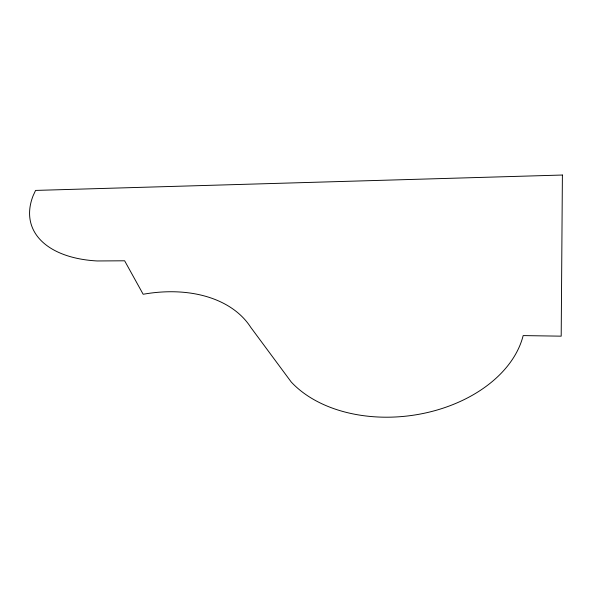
<?xml version="1.0" encoding="UTF-8"?>
<svg xmlns="http://www.w3.org/2000/svg" width="592" height="592" viewBox="0 0 592 592"><rect width="100%" height="100%" fill="white"/><g stroke="black" fill="none" stroke-linecap="round" stroke-linejoin="round"><path stroke-width="0.89" d="M562.4 175.032L561.194 336.167L523.158 335.59A126.769 87.72 -7.6 0 1 422.251 413.653A126.769 87.72 -7.6 0 1 291.249 382.032L250.727 327.302A126.355 86.314 -22.4 0 0 143.16 294.261L124.631 260.791L97.192 260.961A118.955 66.001 -17.7 0 1 33.063 195.878L35.579 190.417L562.4 175.032"/></g></svg>
